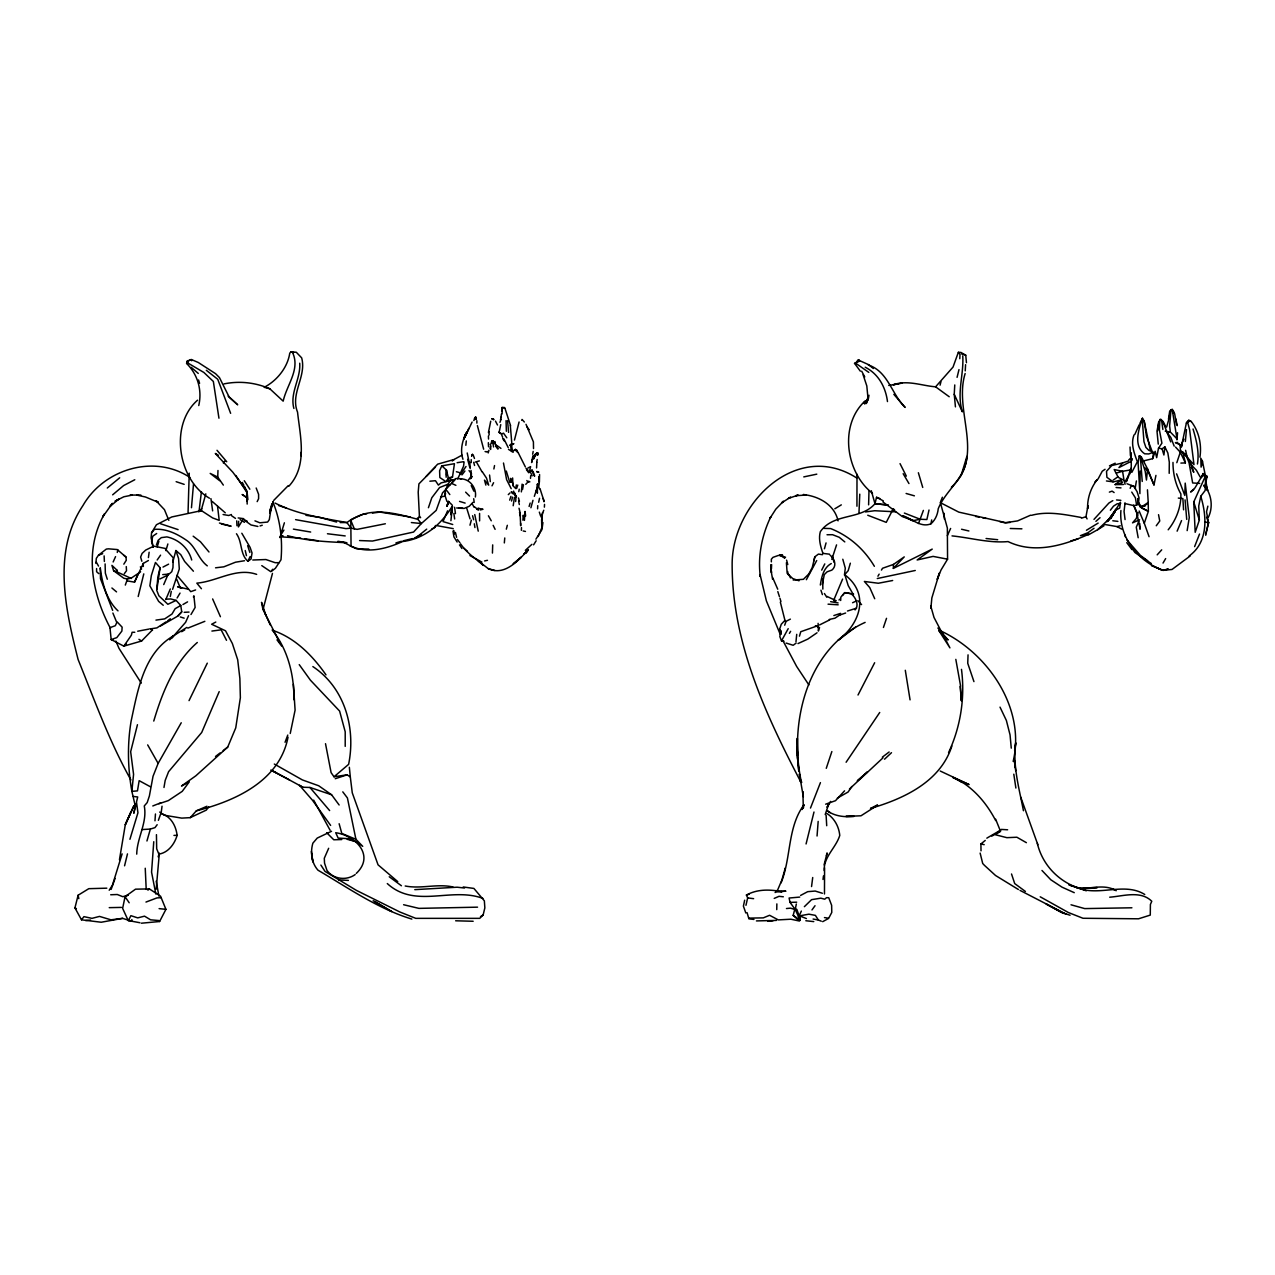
<?xml version="1.0" encoding="UTF-8"?>
<svg xmlns="http://www.w3.org/2000/svg" width="1275" height="1275" viewBox="0 0 1275 1275"><rect width="100%" height="100%" fill="white"/><g stroke="black" fill="none" stroke-linecap="round" stroke-linejoin="round"><path stroke-width="1.5" d="M771.343 561.861L771.343 559.215L772.953 557.366L778.563 555.374L782.707 556.139L784.81 558.115L779.71 555.039L782.738 555.262L780.348 554.896M510.637 445.533L511.275 450.84M856.943 506.223L856.991 474.252M542.082 519.945L542.13 516.088M471.176 476.037L471.065 470.491M542.528 512.566L541.748 521.555M1169.191 473.344L1169.303 462.172L1167.852 453.007L1164.888 446.887L1162.083 448.8L1158.513 448.178L1156.664 457.677L1155.198 451.302L1152.632 458.697L1142.655 461.12M189.226 473.152L188.062 512.343M821.307 921.203L818.375 920.04L815.394 915.37L808.892 914.175L799.154 915.928L796.827 909.378L794.899 908.772L793.178 915.386L800.11 920.056L800.142 917.108L798.389 916.438L799.074 915.673L806.406 918.558M826.71 825.722L826.104 815.123M962.737 355.853C964.012 374.563 956.489 393.114 962.338 411.841L954.242 394.278L954.768 384.954M193.513 483.974L191.473 507.721M539.229 484.245L538.719 476.754M1129.921 473.949L1131.276 469.822L1131.228 452.705M786.404 562.705L787.169 573.336L792.715 578.531L799.027 580.794M858.968 512.885L859.78 494.158M939.117 630.966L949.923 647.875L934.017 617.467L930.734 605.96L930.878 608.303L931.85 597.959L939.42 573.033L937.221 579.36L941.014 570.037L947.564 559.183L947.357 528.041L940.344 502.541M776.746 909.633L776.857 903.895M452.338 506.016C441.453 524.312 424.416 538.942 402.629 541.524C386.676 548.696 367.742 553.86 351.055 546.146L350.8 520.359C370.69 506.095 396.35 513.411 417.945 519.387L421.356 523.531L413.578 532.042L372.459 541.046L359.566 540.552M490.668 449.469L490.748 446.314M1137.953 498.509L1138.447 503.721L1141.635 508.04L1148.361 511.355L1144.281 523.228L1149.062 536.695M471.144 478.045L471.24 474.651M469.822 462.076L470.188 468.578M818.168 821.403L817.052 836.017M824.59 867.797L824.463 893.982M508.582 432.384L507.562 420.654M293.856 699.704C294.35 675.224 287.688 648.975 272.133 630.009M893.345 568.395L893.488 564.411L904.246 556.888L893.345 568.395L932.232 549.095L917.139 559.98L933.093 556.394L947.564 559.183M968.044 654.856L967.741 663.287L973.941 681.615M537.604 508.837L537.731 505.681M446.138 477.233L446.409 470.013L441.787 465.869L439.604 470.746L439.843 477.551L445.676 481.44L451.366 480.388M156.921 589.209L160.092 567.805L155.454 562.45L151.327 575.583L149.86 585.799L158.626 601.37L163.248 605.274M868.61 504.836L868.992 490.62M238.664 521.332L238.409 526.942L242.314 520.614M771.439 568.793L771.614 564.586M504.533 408.064L502.207 407.442L502.079 413.897M515.642 501.521C516.088 499.115 516.248 490.971 512.375 492.979L511.275 491.815L514.176 493.393L516.534 496.756M822.789 579.089L822.837 589.098M840.671 600.493L840.815 597.178L844.767 592.62L853.485 594.118L844.767 592.62L842.52 595.441M521.379 530.336L521.507 527.563M474.922 419.523L475.416 417.307L476.404 418.822M959.788 358.705L959.995 354.466L958.354 352.298L953.047 367.057L935.595 386.819C921.841 385.751 907.433 379.727 893.329 384.779L902.333 383.058M501.617 411.172L502.621 407.506M1140.169 471.049L1139.898 493.664L1138.113 462.953L1139.181 456.004L1141.38 456.976L1147.596 468.977L1153.971 484.93L1155.947 475.384M965.239 370.882L965.589 364.682M471.638 456.291L472.372 454.283M544.377 507.147L544.537 504.39M156.188 889.169L159.359 853.15L158.132 856.8M156.442 834.663L156.682 848.783L158.865 854.138C168.316 852.608 174.5 844.066 177.113 835.396C175.982 825.77 170.786 816.096 160.809 813.498L158.387 820.319M451.748 510.59L451.207 514.765L451.509 510.255M247.175 504.071L246.936 492.15L244.736 486.795M451.207 514.765L451.509 510.303M522.527 489.536L523.467 484.723M796.732 634.344L795.982 641.707M154.976 820.797L155.454 813.992M522.893 520.216L523.26 515.196L524.423 520.375L525.061 511.434L525.619 515.992M492.692 544.887L492.437 553.063M1199.918 457.135C1201.847 444.752 1199.01 431.54 1191.296 421.563L1188.746 420.304L1186.372 423.013L1181.335 447.127L1182.371 443.939M153.765 841.723L151.566 872.132L155.821 894.03M537.173 488.405L537.508 484.373L537.365 493.186L536.966 488.5L535.739 492.421M499.402 431.078L500.756 424.623M501.394 413.993L501.091 417.068M504.326 542.927L504.757 537.97M512.63 477.95L512.901 485.632M1176.937 439.859L1177.558 432.751M506.35 431.269L506.063 420.607M530.48 478.38L530.735 475.575M1170.912 410.566L1169.621 425.914L1170.322 432.018L1177 438.887L1172.362 410.422M824.431 548.776L826.057 542.911M1202.102 464.69L1202.421 461.168L1200.795 458.235L1201.098 467.112L1202.421 461.168L1205.513 476.244M1201.512 477.583L1203.138 473.519L1207.043 476.34L1205.544 480.229L1205.146 490.524L1200.763 496.246C1206.947 516.471 1208.397 542.146 1189.177 555.932M95.864 563.423L96.342 558.322L98.542 555.151L106.319 549.079L108.518 548.824L117.268 549.557L126.034 557.095L126.273 560.267L123.834 564.156M217.547 506.255L219.204 520.359L212.638 517.937L201.434 510.637L171.758 516.965L156.442 524.742L151.566 532.775L151.088 537.875L153.335 547.087M1185.352 441.485L1186.483 429.547M1159.868 420.638L1159.389 429.914L1161.908 443.158L1158.513 448.178M271.798 503.768L269.312 519.642L267.607 522.065L259.829 522.798L254.952 520.853M1124.598 503.466L1133.858 505.633L1136.599 505.091L1135.403 497.856L1131.754 492.102M465.837 445.294L466.299 440.927M1147.596 468.977L1146.448 480.022L1145.221 471.336L1140.328 456.195L1142.225 481.44M181.241 722.766L158.132 763.39L153.032 776.284L149.382 795.982L147.199 802.565L144.266 805.959C147.518 822.63 136.999 837.643 136.728 854.138M542.927 522.527L541.955 529.571L535.93 539.182M451.764 512.295L452.45 506.287L450.92 520.694M488.421 432.512L490.732 421.212M747.07 912.645L748.903 918.861L753.939 919.434M1120.406 502.238L1119.737 508.103L1115.577 510.064L1106.971 521.73L1114.669 512.056M1157.652 430.838L1158.991 421.117M1125.06 502.94L1124.056 511.514L1125.06 519.578M855.063 609.912C859.43 605.482 855.78 597.704 851.7 594.246M1164.888 446.887L1163.9 455L1162.083 448.8M198.757 405.546C202.311 390.054 197.721 374.499 186.596 363.455L187.09 361.271L191.473 359.566L198.278 362.483L215.555 373.671L219.443 377.575L229.165 397.035L237.692 404.812L228.145 396.127M201.689 508.693L201.434 510.637L198.518 511.61L201.689 508.693L205.817 493.855M513.188 505.745L514.478 497.362M1168.458 419.332L1169.669 411.267L1172.139 409.371L1174.658 413.785L1176.602 424.718M464.1 461.917L463.542 466.267L457.709 478.874M161.303 811.808L162.037 806.214M811.553 886.555L812.717 877.519M533.524 448.577L533.412 441.851L526.001 424.32M822.997 879.463L823.475 875.909M217.977 470.491L217.738 477.057L223.332 485.09M539.389 482.221L539.564 474.507M148.41 557.589L149.143 552.234M822.503 554.689L818.407 554.099L814.852 556.808L812.239 567.55L809.227 573.272M471.638 455.51L472.674 454.41M1013.163 761.414C1025.897 707.689 987.376 652.163 939.579 630.376M822.295 584.603L824.288 574.611L827.124 571.806L831.826 570.132C837.165 565.941 834.647 558.801 830.089 555.183M1014.629 750.879L1015.745 742.799C1012.541 765.733 1019.171 788.38 1023.442 810.725M138.194 596.509L143.788 573.877M131.867 919.578L131.628 921.267L122.623 918.351L110.941 919.817L99.514 916.406L91.975 918.351L83.943 916.645L81.504 919.817L101.219 922.239L122.623 918.351M868.817 372.396L855.907 363.375L858.633 359.693L859.541 361.176L854.537 363.359L860.354 371.184M965.143 373.543C953.461 411.315 985.416 455.924 951.389 487.209M516.327 484.962L515.769 488.596L513.267 486.062M1152.632 458.697L1153.62 452.179L1148.759 453.948L1144.679 453.804C1132.933 445.883 1138.814 429.149 1142.464 418.232L1144.201 421.069L1150.273 450.139M536.775 462.156L537.173 459.51M803.824 804.876L803.33 808.015L802.867 791.663L803.314 796.779L799.393 773.973L800.381 781.734M1197.432 464.02C1199.44 452.258 1196.38 440.242 1193.049 428.99M270.523 508.693L269.806 513.315L273.44 502.127M820.335 585.05C821.53 577.145 823.586 567.55 831.268 563.55M1135.18 488.341L1136.392 480.946M1187.152 530.623L1189.272 517.602L1185.208 483.113L1184.778 495.417L1176.618 473.854M536.855 462.347L536.568 467.925M536.966 488.5L534.337 496.342M491.385 442.6L492.357 440.863L493.616 441.485L491.863 443.19L492.357 440.863L494.812 442.999L492.979 442.266L490.126 444.401M531.149 470.953L532.137 470.188L528.36 471.973L528.742 472.77L530.177 471.654L532.185 475.814M514.462 440.066L519.084 421.993M163.981 787.472L165.192 780.428L168.603 771.662L201.689 732.503L219.204 691.624M806.071 843.954L813.992 812.016M475.591 419.124L475.83 417.403M1169.016 418.774L1169.876 413.833M411.873 919.084C378.133 908.884 348.234 887.926 317.969 870.188C311.451 862.808 310.223 852.417 312.853 843.189L317.236 838.073L331.548 831.268M868.355 398.82L868.992 395.234M824.176 870.586C823.698 856.641 835.826 848.018 839.763 835.46C838.966 826.726 834.472 818.343 826.981 813.53M532.536 457.486L531.627 462.538L532.153 459.877M117.268 552.473L117.762 549.796M201.434 491.656L199.012 511.61M1087.081 518.909L1085.981 516.678L1088.005 505.585L1087.607 508.725C1087.224 498.445 1090.778 487.783 1097.09 479.878M518.798 491.64L519.244 489.217M532.663 454.203L533.173 451.43M119.452 859.733L125.301 824.702L133.811 805.959L125.301 824.702L130.895 811.808M1134.017 434.918C1130.511 444.082 1134.24 453.135 1137.332 461.741L1131.849 472.356M784.89 620.399L781.256 624.288L779.551 629.452L780.874 630.982L779.822 636.576L781.495 640.863L783.966 641.213M929.013 510.016L926.877 519.531L920.247 519.26L912.486 520.742L902.716 515.833C912.023 518.463 920.693 528.121 930.957 523.802L931.69 519.929M170.308 596.509L171.28 591.393M135.628 803.68L133.811 813.259L135.756 805.673M537.731 455.207L537.907 452.976L536.504 453.007M1204.987 486.891L1207.043 476.34L1205.13 476.786L1202.612 475.017L1203.138 473.519M493.871 468.977L494.541 465.566M796.317 904.023L795.233 909.537L800.11 920.056M447.382 479.91L452.498 477.057L454.442 463.686L441.787 465.869M850.345 563.199L848.194 570.658L844.448 574.977L845.293 568.204L842.791 559.231M543.756 510.255L541.126 517.092M139.899 922.733L128.217 920.55L122.623 908.374L125.062 896.707L135.517 889.169L149.382 888.914L160.57 896.213L165.925 909.346L159.598 921.522L141.35 923.212M290.238 733.476L295.099 710.111L293.393 684.324M1200.763 496.246L1198.739 505.984L1199.345 520.072L1195.185 532.297L1193.751 501.936L1205.13 476.786M744.664 900.182L743.405 906.127L745.811 912.98M1205.736 535.293L1208.461 522.495L1206.533 511.801L1207.871 506.143M538.672 502.254L539.532 498.27M490.014 448.402L490.684 445.469M492.724 443.429L493.616 441.485L492.214 441.708M530.91 507.753L532.982 500.31M745.955 905.298L747.66 897.919L746.417 895.034C757.525 888.978 769.972 889.328 781.973 891.735L776.204 891.56L785.91 891.209L780.906 891.416M799.457 636.161L800.764 631.715L817.291 625.898M825.212 814.534L828.734 804.031L827.061 807.33L830.567 801.401M822.997 553.573C820.606 546.624 818.295 538.99 820.335 531.675C833.547 512.662 860.816 520.248 874.985 503.705L876.531 497.282L879.83 498.525M320.886 865.072L325.013 871.399L356.394 890.38L399.952 912.023L415.762 918.351L479.735 918.351L483.145 914.956L484.851 907.896L484.357 900.835L473.902 888.436L463.192 886.97M813.832 561L814.852 556.808M781.065 882.858C791.329 857.724 787.297 827.459 803.84 805.019M160.092 567.805L157.893 576.81L156.682 590.182L158.865 595.776L167.87 604.286L176.141 600.398L180.763 605.513L181.735 611.841L177.607 616.207L160.57 625.945M124.567 865.805L127.484 853.883M511.546 501.043L512.502 497.154M957.079 377.352L958.991 369.607M81.504 919.817L74.938 907.896L78.11 895.241L88.804 888.675L106.813 888.181M172.731 562.211L175.902 550.529L180.763 554.673L184.652 561.478L193.417 571.216M287.767 735.069L285.058 742.289M435.46 525.475L434.982 527.42L431.699 529.125M137.461 724.71L130.656 751.708L133.572 774.339L131.867 791.361L135.517 806.932M867.972 396.844L866.267 403.569L867.653 400.414M940.073 385.178L940.934 381.767M824.064 864.912L827.124 852.943L826.423 855.684M506.318 529.173L507.322 525.3M1166.593 427.157L1168.474 420.559M272.468 573.399L262.985 609.641L261.534 602.342L265.662 614.757L279.767 642.727M469.981 525.204L471.32 520.12M810.486 808.063L820.431 782.627M800.604 895.417L807.697 891.671L815.187 891.05L822.391 893.265M1205.672 533.922L1208.668 522.734L1206.596 517.252M488.197 452.96L488.978 450.171M500.453 419.858L501.33 416.718M784.635 870.427L785.304 868.036L781.878 880.037L777.718 889.807L775.12 892.548M146.944 840.99L150.354 829.069L154.976 827.618L157.16 824.702M449.087 501.633L446.903 506.255L448.354 501.155M537.365 455.095L537.731 453.422M1158.704 421.738L1156.999 431.237L1158.258 444.114M165.925 550.641L167.87 543.963M157.208 546.911L158.865 541.285M122.129 853.883L112.407 885.264L109.188 890.237M961.095 475.607L966.896 456.37C965.733 478.189 945.731 489.998 938.241 508.741C937.635 514.574 935.388 519.833 930.957 523.802M284.389 522.798L280.5 535.452L283.911 530.097M475.734 417.483L476.069 419.092L476.149 417.499M529.109 506.446L530.161 503.051M831.81 559.358L836.559 544.887M1138.161 512.598L1136.264 518.511L1132.535 522.862L1139.547 519.754M533.747 457.008L532.822 455.924L533.221 458.633L537.269 452.752M1171.805 410.407L1172.139 409.371M129.922 839.285L137.939 812.781L136.489 802.071L137.7 796.955L133.317 796.477M831.858 751.549L826.264 768.331M509.681 500.119L510.924 496.373M186.596 363.455L188.062 360.538M153.765 721.06C162.323 692.261 174.133 662.729 197.306 642.488M250.091 556.617L247.908 561.239C239.859 554.386 242.457 542.018 236.465 533.747M270.045 510.143L271.989 504.31M516.63 488.5L517.778 485.074M1176.809 462.697L1180.315 452.227L1175.534 447.079M883.432 627.475L886.523 618.327M288.038 737.125C279.608 781.033 235.269 800.939 196.334 810.836L190.246 817.642L181.735 818.12L164.22 815.203L159.694 812.063M428.416 507.721L431.811 497.744L439.604 487.528L447.621 484.357L450.059 484.851L454.92 479.496L441.054 482.906L438.377 485.09L435.46 480.707L429.866 481.201M803.664 804.828L802.055 809.529L803.123 806.677M784.699 625.212L785.846 621.913M475.607 417.451L474.491 418.407M918.51 523.531L923.387 510.398M450.059 484.851L442.521 492.883L436.193 510.398L421.356 523.531L411.379 522.559M125.301 585.082L127.484 578.993L131.373 578.021L140.617 571.822M111.132 889.408L115.085 878.459M521.842 420.352L522.049 419.475L524.344 421.993M172.603 589.305L179.297 569.017L178.58 558.562L175.902 550.529M156.442 544.935L158.132 540.313L161.303 537.636L166.898 536.903C178.771 539.421 188.493 548.186 191.712 560.012M446.903 506.255L448.609 501.633L452.131 504.98M499.959 422.328L501.075 419.268M522.113 484.118L521.347 491.879M1130.941 468.276L1126.271 481.807L1128.742 475.543L1124.901 481.838M1134.846 434.392L1139.133 424.878M1139.898 423.396L1142.464 418.232M1194.611 546.624L1199.536 534.034M468.818 428.384L464.753 437.389L472.101 422.057M842.6 579.089L833.611 600.477M193.417 597.003L193.896 595.776L195.123 607.458L190.979 614.518M940.583 501.728L942.4 497.234M158.865 803.776L168.348 800.604L182.229 791.361L189.274 781.878L181.496 786.022L195.84 775.806L227.715 747.086L235.747 727.882L240.369 697.712L239.875 678.491L237.692 659.765L232.337 643.461L225.532 630.806L211.65 624.24L215.794 622.057M1177.112 531.165L1181.558 520.582M127.484 580.938L134.544 582.149L137.939 574.133M447.573 510.813L442.999 521.587L452.737 524.503M163.726 584.587L168.252 573.973M165.782 599.617L170.308 588.97M148.41 560.506L143.294 563.423L134.544 582.149M261.773 565.622L270.778 571.694L272.723 569.256M474.922 417.993L473.806 420.527M1130.144 488.293L1131.323 485.536L1133.682 486.221L1137.077 491.64L1139.053 497.872L1138.447 503.721L1136.599 505.091M328.663 848.289L324.296 858.266L324.535 863.127L326.974 870.427C333.381 879.32 346.418 880.85 355.183 874.57M951.883 746.002C940.488 781.734 903.816 798.724 870.506 808.446L877.104 805.067M1208.286 517.395C1213.386 507.402 1211.68 493.25 1203.727 485.265M1138.894 521.236L1136.264 527.181L1138.177 537.731M188.541 615.697L185.624 622.296L171.998 637.867M530.065 470.587L529.38 472.164L530.591 466.65L527.834 468.053M781.495 640.863L788.205 628.655M948.552 752.648C960.601 726.862 965.175 697.632 961.477 669.375M538.146 536.536L541.811 527.802L541.604 519.355M947.341 535.659L950.624 528.44M799.154 915.928L801.337 911.083M113.14 561.972L115.563 556.617M207.283 663.159L189.035 700.628M435.46 467.096L418.917 483.878L418.2 492.15L419.411 516.232L417.945 519.387L417.467 517.937M495.051 441.517L494.557 442.568L498.031 449.055L495.64 446.202M1170.434 410.805L1170.96 409.721M858.011 695.018L874.65 662.745M1181.702 443.62L1183.933 439.142M257.152 501.633L258.602 498.716L258.602 494.333L256.179 488.006M128.456 920.55L130.895 915.673L137.7 917.872L144.521 916.167L150.593 919.817L158.865 920.55L159.598 921.522M446.728 481.042L448.354 477.79L446.409 470.013L446.409 475.113M492.007 485.839L493.584 482.683M821.69 570.116L824.782 563.917M466.762 432.273C462.188 440.289 459.956 450.378 462.968 459.287M893.313 508.693L886.253 522.367L867.749 515.243M1115.497 509.745L1108.087 520.981L1114.621 512.152L1110.589 518.734L1116.502 508.534M460.418 474.491L466.012 466.507M877.933 576.22L879.16 574.133M1163.023 563.072L1165.653 558.577M177.113 597.975L180.03 593.098M881.455 570.084L882.555 568.268L893.488 564.411M879.718 712.486L846.106 762.243M789.384 633.356L790.627 631.332M816.701 560.538L806.358 579.711M475.416 417.307L476.053 417.818M1119.609 503.529L1112.708 514.797L1114.621 512.152M533.603 544.855L536.153 540.759M475.129 417.387L474.587 418.2L475.671 417.754M1202.612 475.017L1194.946 487.943L1190.611 492.038L1193.719 489.6M535.07 455.589L535.946 454.251M1168.187 529.794C1176.251 519.786 1181.24 506.844 1180.873 493.935C1175.438 484.373 1172.952 473.376 1172.984 462.427M528.408 549.605C518.543 560.394 504.549 576.507 488.134 568.586C478.571 560.841 467.622 554.211 460.673 543.979M851.891 786.5L848.098 792.03L837.34 798.118M157.16 560.012L160.57 555.151M1186.372 423.013L1188.746 420.304L1191.296 421.563M811.984 909.936L815.028 905.728M1156.266 525.762L1159.756 521.013L1158.529 514.686M208.638 806.932L206.311 810.103L190.246 817.642M867.398 400.111L864.562 403.952L867.303 400.302M288.772 486.301C307.785 465.885 300.247 436.815 297.537 412.112C289.999 393.529 306.781 376.587 301.665 357.861L296.31 352.267L290.955 351.788L289.744 353.239C287.608 367.535 276.834 380.827 264.196 387.297L269.806 388.763L283.178 401.163C286.7 384.811 300.948 368.889 292.182 351.788M124.328 573.638L126.512 570.722L126.273 566.594M525.842 553.414L527.818 550.577L523.882 554.083L527.149 551.39M461.964 474.89L464.929 471.017M468.403 479.974L470.762 476.882M273.695 500.422L288.293 485.584M1110.366 510.207L1113.537 506.127L1117.139 503.816L1120.725 503.306M128.217 920.55L129.189 919.323M1128.391 460.976L1122.717 462.905L1118.956 467.59L1131.419 461.199M535.516 454.012L533.524 456.338L533.683 459.016L534.815 456.402L533.524 456.338M470.427 478.794L472.34 476.452M223.332 462.953L225.117 460.849M491.401 441.979L492.357 440.863M491.975 418.885L493.951 419.523L491.815 418.694M809.45 573.32L803.425 579.312L793.209 580.045M151.566 532.775L154.482 529.364C166.388 528.312 178.07 534.305 187.568 541.046C196.175 547.74 198.677 559.422 207.283 565.861M531.898 544.329L525.332 550.37M1188.507 421.961L1189.703 420.607M1113.218 480.101L1117.952 476.77L1114.175 469.551L1122.574 471.272L1131.276 469.822M844.56 790.835L835.508 800.684L825.658 804.19M1157.174 554.848L1161.7 549.844M1093.982 519.387L1108.931 503.019L1112.804 500.645M528.806 481.121L525.778 484.309M865.119 400.956C838.791 425.165 845.867 472.642 872.514 493.345M1146.209 504.693L1148.233 502.493L1147.452 489.823M197.545 400.191C169.113 425.085 178.022 480.069 209.467 498.222M426.217 476.34L437.66 464.164L453.948 459.542L461.98 455.175M472.929 502.366L469.28 506.255L464.164 508.438L458.57 508.199M177.607 616.207L181.735 611.841M356.299 873.391C375.025 855.716 355.853 835.619 335.723 832.718L338.162 838.073L350.8 838.807L347.151 839.285L356.155 841.723L362.722 846.345L355.916 839.285L341.812 833.452L339.134 823.73M169.734 639.811L173.703 635.683L186.851 627.412M512.375 493.25L513.315 492.277M165.431 549.079L173.225 557.828L172.97 567.566L171.758 571.694L167.87 575.105L159.837 578.993M171.28 638.106L173.703 635.683C143.708 652.991 137.812 690.126 131.134 721.06C127.213 744.361 127.755 768.156 131.867 791.361L137.461 790.883L139.166 780.667L150.354 786.739M856.418 361.909L858.633 359.693M508.295 494.636L510.016 492.931M112.885 613.052L116.79 622.535L115.324 625.706L109.969 627.651L111.18 639.572L123.834 646.138L141.589 641.022L152.299 630.073M1131.371 457.39L1128.726 459.988L1132.136 458.825M882.969 757.86L849.469 789.018M1094.89 482.014L1098.126 478.89L1102.237 471.24L1105.058 469.296M1088.356 534.894L1097.648 529.699L1110.27 517.825M884.531 759.215L891.496 752.696M1007.617 829.786L1001.289 829.419L995.552 834.79L1006.867 837.675L1016.876 837.229L1026.391 842.679M509.618 445.405L511.179 443.955L512.964 444.21M804.366 906.684L811.569 899.656L820.845 898.174L824.718 899.21L826.503 897.68L828.734 897.727L831.635 905.298L831.778 912.438L828.591 918.446L822.678 921.666M861.262 777.623L867.606 771.789L857.294 780.89L863.318 775.582M536.727 471.447L538.767 472.053M1115.147 484.612L1120.868 479.99L1122.191 482.651L1115.147 484.612L1123.514 484.5M1095.894 521.347L1100.038 517.714M838.998 599.999L840.352 598.836M112.646 494.828L123.595 485.584L134.783 479.735M867.717 399.489L863.621 402.932L867.064 400.047M147.916 890.141L149.382 888.914M107.291 488.006L119.707 477.79M1190.181 555.964L1172.012 569.463L1163.039 570.355C1138.623 561.765 1118.605 537.205 1120.916 510.462M981.017 850.839L980.905 843.938L985.24 840.432M415.267 538.369L426.711 529.125M516.742 449.947L517.698 452.434L515.435 449.39L512.008 451.541L508.486 449.358M865.502 511.928L874.682 510.733L891.799 511.61L894.524 509.426M271.989 570.961L275.4 568.283L280.994 559.773C282.715 540.138 280.404 519.754 272.675 501.537M167.631 620.829L170.308 618.773M215.507 756.473L220.081 752.951M223.141 750.608L227.715 747.086M865.135 622.391C806.485 648.545 788.476 724.391 801.481 782.452M882.332 757.159L889.137 751.995M817.02 632.783L807.808 639.094L797.975 643.588M126.432 644.194L123.834 646.138L131.373 635.189L132.106 632.273L134.783 632.273M452.243 461.008L454.203 459.542M796.126 643.078L793.209 645.278L786.133 643.078M1094.03 528.28L1088.005 532.679L1080.403 535.675L1088.898 534.177C1063.812 545.413 1034.487 554.322 1008.047 541.588C989.081 543.262 970.673 537.779 952.027 535.898M325.507 743.692L331.102 772.634L334.018 776.778L348.617 764.363C355.964 728.057 344.872 687.878 312.853 666.57M1104.038 525.73L1097.648 529.699M515.196 450.713L515.435 449.39M247.908 561.239L251.063 559.04L252.036 552.967L250.091 547.373L241.82 533.253M1098.158 523.085L1086.443 530.257M156.682 533.508L152.793 536.185L151.566 541.285L153.032 547.007M840.257 614.614L834.95 618.2L829.244 619.459M841.309 504.868L834.822 508.789M166.101 621.849L156.921 627.89L150.498 628.862M1141.412 506.94L1148.233 502.493L1148.361 511.355L1139.786 506.669L1145.205 505.793L1141.412 506.94L1138.479 502.573M855.509 627.157L838.105 640.337C860.545 623.363 869.757 593.911 845.118 575.025M491.943 441.341L493.441 441.198L494.636 443.381L492.979 442.266M480.468 916.645L483.145 914.956M877.614 805.147L860.992 815.793L845.867 816.383L854.091 816.335C844.927 817.323 834.806 816.383 827.204 810.725M513.203 494.062L514.51 493.25L515.849 497.059M477.073 509.474L478.778 508.422L482.986 509.267L480.277 509.968M986.818 838.153L1000.747 830.041M182.947 604.541L187.568 601.864M181.656 631.699L184.732 629.914M187.823 628.129L204.845 621.323M279.719 537.54L282.938 535.691L279.894 536.663M180.763 605.513L175.169 608.669L171.998 614.024L164.714 618.885L155.948 620.112M127.723 895.241L125.062 896.707L129.189 902.78M829.85 619.793L819.57 624.941M991.791 836.113L1000.588 831.443M163.009 567.072L168.603 564.156M414.295 538.13L421.356 534.48M529.874 481.822L527.946 482.062L526.83 480.532M790.373 619.124L785.288 621.706L780.348 602.151M191.473 359.566L187.09 361.271L187.823 362.722M1109.473 465.853L1115.211 463.207M852.577 602.724L856.465 600.955M1030.614 515.18L1017.625 520.885L1005.8 522.686L958.784 512.12L940.424 502.685M196.334 810.836L206.964 806.246M774.228 898.397L779.025 896.325L783.328 896.787M834.472 601.465L836.193 600.732L827.029 596.445M145.972 902.062L156.921 897.919L161.064 897.68M152.793 805.959L160.809 802.804M1109.362 492.118L1112.103 491.13L1114.111 492.564M98.542 555.151L102.669 553.701M231.444 514.526L228.687 515.498L223.093 514.526M195.601 589.942L190.74 591.648L176.938 575.344M856.529 608.175L847.492 611.012M839.731 615.044L845.628 613.02M260.068 525.953L262.252 525.236M1081.439 518.192L1085.981 516.678M833.866 615.554L840.608 613.355M335.245 778.722L347.151 774.817L350.322 777.017L352.267 792.827L378.053 864.832L397.752 881.615M1122.717 462.905L1111.784 465.534L1106.509 471.32L1106.907 477.312L1112.979 481.759M395.935 542.927L401.402 541.285M128.265 895.098L122.862 896.707L117.268 894.508L110.702 894.763M1070.841 540.935L1078.06 538.847M1116.422 473.025L1122.574 471.272L1124.008 480.324L1117.681 477.057M453.231 479.99L454.92 479.496M475.224 462.076L479.368 460.912M746.417 895.034L749.349 894.221M915.259 570.483L877.28 578.531M1104.835 524.487L1117.012 526.591L1120.247 525.762M1168.155 569.096L1163.039 570.355L1151.468 565.447L1161.892 570.053M1163.039 570.355L1168.059 569.096M403.251 540.839L412.463 538.576M484.612 560.936L487.464 560.315M440.576 497.011L445.198 496.039C444.481 490.477 447.7 484.755 450.553 479.99L453.47 480.962M803.776 476.898L816.797 474.157M132.345 495.067L123.834 496.772L115.085 501.155L118.734 499.194L109.969 506.494L112.407 503.338L102.669 516.965L104.375 514.048C83.815 550.067 91.784 593.481 110.511 628.416M238.17 517.937L243.764 518.67M892.659 580.508L878.332 583.249L864.386 581.464L869.741 587.584L874.714 598.74M137.7 631.221L148.888 629.101M448.354 477.79L452.498 477.057M888.755 385.464L898.779 383.759M244.497 560.745L235.492 562.211L223.826 566.833L215.555 567.805M457.119 462.713L463.192 461.741M1031.602 515.307C1047.986 510.908 1064.705 514.574 1080.977 517.427M385.353 523.77L357.127 529.364L351.055 528.153L345.939 528.631L295.593 519.642M334.018 776.778L347.151 774.817M512.375 492.979L514.957 493.282M224.065 383.887C239.509 380.731 255.351 382.5 269.806 388.763M1109.712 897.202C1123.307 896.118 1140.79 890.269 1151.771 901.266L1150.401 904.485L1150.273 915.099L1138.543 918.797L1082.985 918.271L1068.307 912.486L1040.225 896.803M1206.979 490.174L1207.951 490.046L1204.046 486.126M1160.872 419.395L1159.756 419.539L1161.477 419.634L1162.88 429.484M211.905 631.061L221.149 629.834L226.504 640.305M366.754 513.793L362.977 514.287L351.772 519.148L346.912 522.559C322.957 518.208 297.457 514.367 275.145 503.099M372.428 513.076L379.998 512.088L410.168 516.965M1178.307 498.079L1182.865 498.573L1183.582 509.809M1174.179 446.138L1170.801 437.405L1166.928 432.368L1170.322 432.018L1165.238 431.189M1167.023 432.352L1170.322 432.018M1177.765 442.425L1175.391 442.664L1180.953 445.118L1178.498 443.796M85.648 920.55L90.509 920.056M776.459 920.407L756.442 920.917M786.468 908.533L790.452 908.151L795.233 909.537L790.054 902.381L789.097 898.03L799.728 897.09M162.754 574.611L168.348 574.133M772.985 920.821L767.757 921.283L771.072 921.092M109.236 907.657L121.412 907.402M1010.071 522.463L1004.7 522.782L999.584 521.539M142.083 829.563L150.354 829.069M1131.913 907.784L1084.706 908.597L1071.016 904.788M512.821 443.796L513.905 443.732M184.174 612.319L189.035 612.08M980.905 843.938L984.188 844.672M1180.889 463.08L1185.383 462.905L1182.833 452.179L1180.315 452.227L1185.383 462.905M252.769 560.012L265.901 559.534L275.145 562.689L279.05 562.689M341.812 839.54L333.779 839.779L326.719 832.718M790.054 902.381L796.684 902.19M337.907 541.285L346.912 542.752C327.085 541.795 307.02 540.935 287.56 535.691M827.029 534.751L832.559 534.703L839.205 537.269L844.799 541.907M130.114 495.067L140.872 495.067M340.106 522.559L346.912 522.559L351.055 528.153M165.925 599.186L170.786 598.947L176.141 600.398M173.958 835.396L177.113 835.396M414.789 889.647L457.119 887.209L464.578 888.022M473.168 921.267L455.653 920.789M854.537 363.359L855.907 363.375M822.758 553.35L829.515 554.195M1077.12 887.99L1097.233 887.623L1083.272 888.484C1094.237 887.798 1106.206 884.515 1116.215 890.731M368.81 549.079L356.649 548.824L350.083 545.907M477.551 907.163L418.917 908.374L403.601 904.724M1010.262 528.488L1021.913 528.822M823.65 528.36L830.615 528.567C849.262 535.93 864.147 549.174 874.379 566.307M272.659 770.865L302.876 787.233L309.937 787.472L331.596 794.771L339.134 804.987M460.402 478.89C469.646 478.476 476.946 488.134 475.368 497.011M456.625 507.96L462.713 508.199M461.502 478.762L455.892 478.523L451.525 483.384L455.892 485.329M486.843 451.589L488.07 451.653M338.64 879.909L348.378 880.403M958.354 352.298L960.936 352.442L965.733 355.167L966.45 362.69M159.104 908.629L165.925 909.346M1199.695 483.4L1192.651 482.954L1189.065 462.857L1185.973 454.793L1182.833 452.179M891.799 511.61L895.592 511.849M828.049 604.175L838.185 604.812M281.966 536.903L300.693 538.13M748.983 918.112L763.295 917.872L769.59 915.291L778.292 919.897L790.883 919.211L799.473 921.044L793.178 915.386M1116.103 487.512L1120.996 487.895M783.966 557.048L785.559 557.175M1116.533 499.959L1120.868 500.342M452.976 886.97C437.054 883.463 421.085 889.153 405.195 885.997M498.716 432.145L501.298 433.914L502.637 437.229M871.303 490.732L874.985 503.705L888.42 505.075M986.085 538.512L997.688 539.707M874.985 503.705L887.607 505.012M805.832 920.741L813.769 921.602M1112.804 520.774L1117.888 521.379M327.452 533.747L345.206 535.93M747.66 897.919L753.621 898.668M477.838 508.295L478.778 508.422M437.325 525.714L453.231 528.631M305.888 515.291L320.152 517.443L336.568 522.049M1205.114 521.985L1208.668 522.734M538.496 472.34L537.094 472.101M304.582 538.719L318.208 540.807M257.885 526.447L251.063 524.981L244.258 520.12M498.908 432.241L501.713 433.898L503.545 433.181L506.812 437.803M975.598 516.471L979.184 517.076M293.393 529.125L310.67 532.042M830.647 601.657L838.073 602.932M813.115 919.036L818.375 920.04M1127.004 483.767L1134.256 486.428L1135.499 488.739M127.484 578.993L123.834 578.26L113.618 570.722L111.913 565.367L116.79 569.989L117.029 571.694L113.618 570.722M824.463 917.57L827.969 918.143M485.074 451.525L486.317 451.908M256.657 574.372C236.066 567.216 217.18 581.448 196.812 583.137L201.434 588.731M982.658 517.746L986.021 518.447M523.164 530.958L525.459 531.452M136.728 495.067L145.493 497.011L158.387 502.366L155.948 500.661L164.459 509.665L168.842 520.359M221.388 524.009L231.126 526.208L219.443 523.037M1106.445 480.962L1113.489 481.886L1120.868 479.99L1121.857 482.619M961.557 529.252L968.888 530.974M965.733 355.167L961.366 353.828M165.925 548.585L153.765 546.146L145.732 550.051L142.083 553.446L140.617 557.095L141.844 561.239M456.386 471.718L460.944 472.993M492.596 419.268L493.505 419.634M488.134 568.586L494.812 570.467M906.111 493.473L914.398 495.832M160.57 523.77L178.086 529.603M181.735 587.998L177.607 586.771L188.302 589.209M1020.016 890.396L1065.9 914.063M920.247 519.26L904.373 513.06M459.542 501.394L465.136 503.099M1080.339 888.404L1068.992 884.914L1086.3 890.811M290.955 351.788L293.553 352.585M180.269 616.941L184.174 618.168M278.556 505.522L286.094 507.96M1070.076 915.243L1061.183 912.342L1046.169 903.991L1063.94 913.474M858.394 360.092L868.514 364.618L873.359 368.507M176.141 481.679L184.174 484.357M113.379 640.305L111.18 639.572L116.79 637.627L121.89 631.061L122.129 627.157L117.268 622.057M514.765 449.82L515.897 450.203M815.378 625.706L819.538 627.619L818.391 631.061L818.104 623.347M349.35 839.285L356.155 841.723M913.362 520.551L902.206 516.518L882.953 501.952M1152.441 451.78L1148.887 450.394L1145.874 447.366L1143.962 441.692L1142.257 419.587M482.906 898.413C451.493 886.603 415.108 909.091 387.297 883.559M131.373 578.499L117.029 571.933L116.79 569.989M242.553 518.909L247.175 521.172M272.691 630.344C295.322 637.994 312.582 655.717 325.986 674.842M1074.267 892.675L1062.027 887.161L1050.807 879.766L1041.978 870.474M217.738 477.057L210.2 473.408L219.683 480.707M272.563 770.913L276.117 772.634M532.073 470.507L534.337 476.005M187.329 362.722L203.873 372.459L213.355 381.464L218.949 418.2M445.676 493.855L444.704 493.361L445.198 495.067L444.959 493.6M445.198 496.039L446.903 501.394M246.681 497.505L242.314 494.572L246.681 497.505L246.936 501.394M74.938 907.896L76.404 908.629M856.72 477.966C797.082 439.779 733.077 502.398 732.153 562.833C731.563 641.182 765.446 714.383 801.035 782.372M1144.759 894.476C1126.877 883.384 1105.473 893.361 1085.933 890.125C1062.091 885.009 1042.95 867.096 1037.324 843.349M342.529 541.779L351.055 546.146M940.233 771.024L969.064 784.587L952.712 777.352L962.402 782.499L958.258 779.838C974.801 789.161 986.977 803.903 995.679 820.542M270.778 770.068L289.505 779.933M876.531 497.282L883.32 500.884M512.008 451.541L513.267 452.211M1139.181 456.004L1140.663 456.801L1142.017 461.056M1117.012 526.591L1121.809 529.173M1112.294 888.627L1115.258 890.237M189.832 477.376C153.988 453.757 103.721 469.264 82.971 505.522C52.084 551.581 65.551 609.848 78.11 659.51C94.525 700.134 109.411 741.668 130.927 779.981M868.259 364.953C888.213 371.503 891.496 394.055 905.138 407.426L893.839 394.342M476.85 509.012L478.555 509.968L474.22 506.669M274.316 764.044L302.398 779.933L318.702 785.767L331.596 794.771M481.966 562.116L469.917 555.565M302.876 787.233L299.482 785.288L312.375 800.126L330.623 825.419M375.137 901.808L391.68 911.545L373.192 900.676M218.36 455.271L215.3 453.47L232.815 472.196L247.175 491.417M1018.39 889.504L995.52 875.479L984.412 865.311L982.706 863.494L980.14 853.087M240.114 519.642L244.497 522.32M512.693 444.417L511.594 445.373L512.359 450.33M138.927 639.317L141.589 641.022M938.798 630.503L948.09 639.97L937.89 628.033M150.115 628.702L152.538 630.328M826.997 810.565L830.137 812.653M865.199 367.216C878.459 373.91 885.647 387.186 887.48 401.561M206.311 370.276L217.738 379.265L230.632 413.323M231.604 515.738L235.492 518.415M497.011 445.613L500.932 448.386M1151.309 563.534L1134.909 552.489L1130.893 546.784M1025.403 891.448L1014.709 883.575L1011.521 873.981M1147.628 560.745L1140.424 555.438L1126.845 539.819M389.242 876.754L401.402 885.758M193.162 536.185L200.462 541.779L208.988 551.995M532.137 470.188L534.751 475.973M123.595 555.151L126.034 557.095M949.222 396.748L935.595 386.819M459.972 542.831L457.358 539.405M463.717 548.202L467.511 551.326M111.913 587.998L116.535 591.887M1160.25 419.682L1162.003 421.164M191.218 367.343L198.278 373.432M225.277 512.821L212.144 501.394M98.781 573.638L96.597 571.694L96.597 568.538M1185.973 454.793L1190.643 462.953L1193.767 472.324L1191.248 467.096M537.205 484.213L538.879 485.807L537.827 483.942M526.001 468.276L528.057 470.316M465.63 492.15L469.519 496.039M1190.595 464.196L1196.38 470.22L1200.205 477.057M1180.06 444.736L1180.491 450.25L1193.974 464.642L1189.623 429.675L1187.519 422.025M857.868 600.668L861.565 604.589M118.001 610.868C106.383 600.015 102.223 583.121 100.247 567.805L100.486 578.754L112.646 610.374M526.479 469.885L528.36 471.973M482.476 472.021L486.508 478.141L488.676 485.122L484.484 480.117L485.855 485.09M329.635 810.581L309.937 787.472M1145.125 467.909L1148.153 471.479L1153.971 484.93M217.005 450.298L226.743 461.741M419.411 516.232L420.623 517.698M471.623 473.981L469.009 470.571M190.74 359.566L191.712 360.777M235.811 475.495L247.175 492.883L247.908 499.688M342.784 791.855L347.406 797.943L355.916 839.285M276.994 639.875L281.711 646.138M446.903 490.684L449.82 494.572M1126.781 542.624L1131.913 549.573M476.93 462.889L482.046 471.862M299.227 664.626L310.431 680.197L339.612 711.083L345.206 731.77L345.206 746.369M503.928 407.235L504.661 408.287M141.302 683.145L118.973 648.322L115.897 641.086M532.504 471.272L533.587 472.898M459.494 544.855L461.932 548.537M244.258 480.707L249.852 489.233M824.399 593.512L826.742 597.162M511.195 488.66L506.605 479.639L503.482 463.016M526.814 426.408L528.982 429.803L528.535 429.101M457.119 542.018L453.948 536.903L452.976 531.069M518.08 452.434L525.332 466.873M808.892 684.946L796.652 666.458L782.977 640.783M502.685 438.473L504.183 440.943M861.677 371.184L864.753 376.954M903.162 473.694L908.963 483.56M853.389 594.66L848.226 585.607L844.927 575.057M488.405 515.785L491.257 520.79M242.266 482.412L243.907 485.329M147.677 744.903L158.132 763.39M96.342 562.211L98.542 566.1M140.377 566.833L141.589 569.017M472.196 503.784L473.997 507.068M1152.759 453.055L1146.448 436.241L1144.201 421.069M313.666 800.126L330.129 830.296M504.884 408.048L510.59 425.738M1139.149 511.02L1144.281 523.228M495.481 421.117L497.473 424.989M777.734 589.193L772.634 577.575M508.231 447.605L503.88 438.871M788.635 574.308L790.516 577.942M900.038 463.638L906.318 476.117M494.812 442.999L496.262 445.868M1163.342 421.945L1165.302 425.818M800.062 779.057L801.672 782.276M863.111 374.802L866.809 385.927L868.163 400.015M493.154 525.332L495.098 529.332M1000.014 707.131L1006.373 720.455L1010.055 734.91L1011.266 748.154M471.224 485.584L473.902 491.178M537.556 452.928L537.938 453.725M1133.858 505.633L1136.599 511.61L1140.073 529.237L1139.754 523.547M1162.609 420.83L1170.737 441.915M247.669 545.668L249.852 552.473M265.662 614.757L263.224 609.402L270.284 624.973M838.073 520.869C834.472 504.629 818.789 496.182 803.346 494.541L806.071 495.051L795.727 495.704L798.198 495.067L788.412 498.413L790.596 497.17L781.639 502.844L783.392 501.25L775.822 509.171L769.717 518.686L770.785 516.789C761.908 535.197 757.653 556.235 760.314 576.603L760.059 574.563L766.387 600.876L780.125 634.073M212.638 598.947L220.416 616.702M1137.746 515.419L1133.555 505.123M350.8 520.359L354.45 529.125M176.619 578.993L180.412 588.189M1037.85 844.751L1020.717 797.114M995.648 819.203L999.887 829.706M1205.688 484.484L1206.995 487.863L1205.369 478.157M538.337 485.887L539.452 488.755M474.475 458.458L473.248 455.111M509.793 482.444L506.303 471.049M832.448 556.298L833.977 562.211M469.79 467.383L467.638 459.367M1132.072 460.291L1130.399 455.398L1130.033 447.031M539.994 488.612L544.106 501.378M539.325 512.12L540.552 515.769M820.925 590.197L822.407 594.612M779.551 629.452L781.113 634.249L780.874 630.982M1124.136 481.233L1125.124 484.245M777.814 591.616L779.423 596.588M470.045 518.877L466.793 508.422M107.291 579.232L105.347 573.16L105.108 563.917M474.746 514.558L478.237 531.149M1193.751 501.936L1199.345 520.072M779.918 598.23L780.938 601.529M198.549 379.966L199.585 383.313M483.655 449.198L477.376 425.563M918.367 472.738L922.733 487.432M1124.757 534.815L1125.331 536.759M1173.972 413.116L1173.175 410.375L1173.287 412.813M467.224 452.976L469.12 462.156M455.43 532.44L456.593 537.301M518.479 497.935L519.435 501.298M473.678 462.299L474.571 465.502M786.595 560.139L787.791 564.57M511.769 442.776L510.319 425.579M210.933 498.637L212.638 510.877M472.579 515.738L473.631 519.754M519.021 508.215L519.929 511.849M245.23 550.529L246.442 555.645M955.82 659.366L960.617 686.125M519.531 512.263L520.439 516.12M513.65 491.098L514.176 493.393M512.948 484.627L512.295 481.743L510.908 481.998L510.653 478.364L511.482 482.078M543.246 498.541L543.947 501.697M518.606 501.187L519.339 504.549M1185.622 450.33L1187.168 457.438M771.136 570.961L772.57 579.248M78.11 895.241L78.827 898.652M905.298 670.283L910.063 699.863M1175.853 418.917L1177.255 425.659M502.063 407.506L502.366 409.068M475.973 417.786L476.213 419.061L475.942 417.339M453.788 530.416L454.442 533.986M156.188 881.137L158.913 896.118M1185.065 499.88L1186.722 519.419M520.072 512.662L520.678 525.762L520.646 523.244M474.316 523.786L474.938 527.563M493.553 446.967L492.772 441.628M1013.8 774.196L1015.888 788.046M787.695 571.582L788.157 574.595M1014.231 759.613L1015.346 767.438M311.642 853.405L312.853 861.916L311.403 851.461M453.884 513.49L454.649 518.973M1014.151 759.342L1015.697 770.674M454.601 507.291L455.462 513.618M489.568 475.033L490.301 481.631M473.694 498.7L474.188 502.462M770.706 566.69L771.471 572.539L770.753 564.729M349.35 767.279L350.322 777.017M300.836 452.418L301.187 455.892M1138.017 498.971L1138.575 504.773M954.242 394.278L955.437 406.868M293.887 408.462C289.616 392.796 300.868 378.723 299.721 363.216M961.334 700.836L960.298 686.205L961.238 700.294M146.211 889.408L145.238 868.243M797.64 757.509L798.803 771.311L797.337 755.661L797.991 763.231L797.672 757.764M488.341 442.664L488.532 446.792M797.465 754.131L797.066 746.863L797.512 755.613L797.337 738.4L797.512 755.613M488.978 431.588L489.138 435.03M488.405 435.986L488.548 439.046M236.72 520.853L236.959 525.714M944.137 513.315L944.408 519.116M104.136 555.884L104.375 561.478M471.208 459.59L471.256 462.618M476.834 420.67L476.866 423.109M479.575 513.427L479.607 520.917M143.294 563.423L143.294 566.467M464.913 435.221L463.941 439.11L467.144 431.556L464.913 435.221M521.061 557.239L513.14 563.948L521.204 557.287M483.432 565.383L478.364 560.952L483.432 565.383"/></g></svg>
